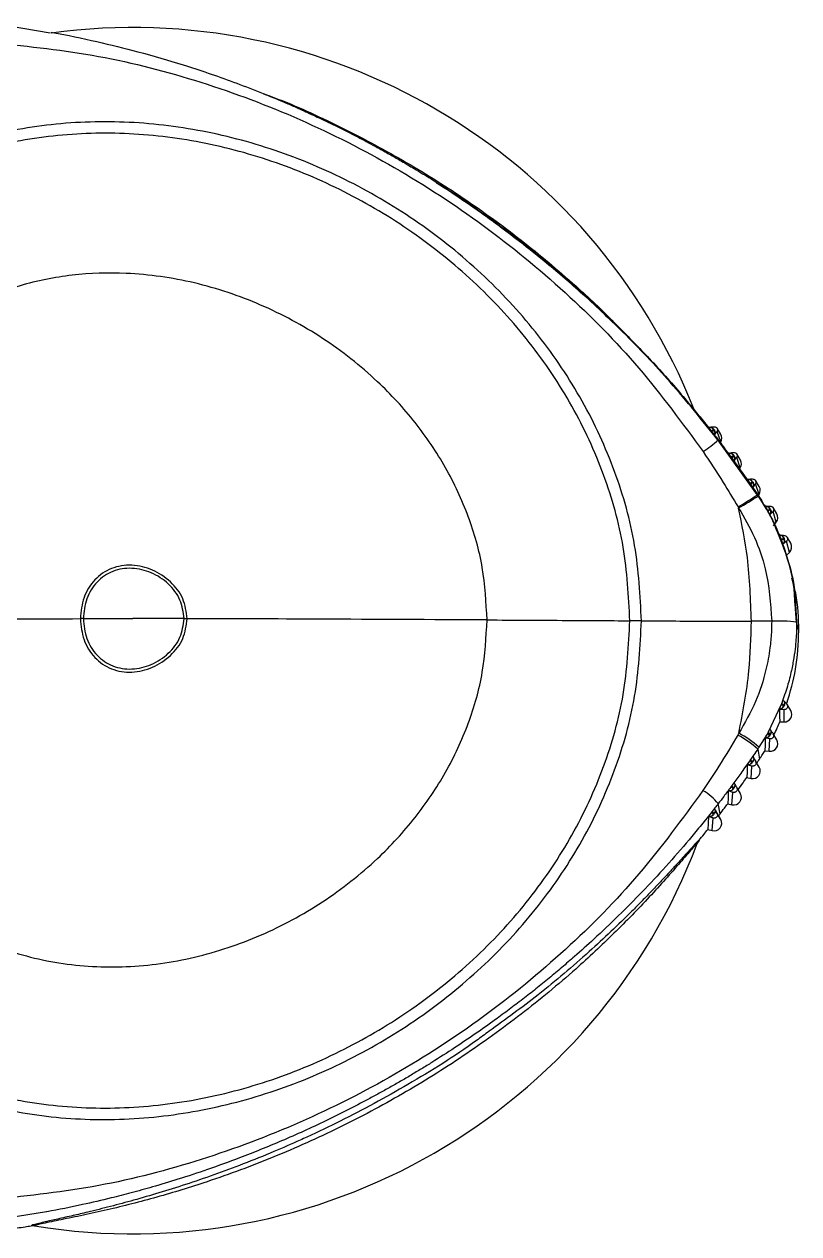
# Model space of a CAD drawing. Extents: x 398 to 508, y 623 to 782.
# Drawn here: x 470.682 to 473.5, y 648.133 to 652.533 of the extents above; entities that cross this region are included whole.
import ezdxf

# ---------------------------------------------------------------- set-up
doc = ezdxf.new("R2010")
doc.units = 0
doc.header["$MEASUREMENT"] = 0
doc.layers.add('GEOMETRY', color=2, linetype='Continuous', lineweight=25)

msp = doc.modelspace()

# ---------------------------------------------------------------- linework, layer by layer
at = {"layer": 'GEOMETRY'}
for p, q in [((470.7773, 652.5004), (470.5841, 652.533)), ((473.1754, 651.0666), (473.1719, 651.0657)), ((473.216, 651.0411), (473.2028, 651.0641)), ((473.1951, 651.0407), (473.1937, 651.0383)), ((473.2161, 651.0138), (473.2028, 651.0519)), ((473.3505, 650.8196), (473.2059, 651.0213)), ((473.2474, 650.973), (473.2439, 650.9722)), ((473.2876, 650.9472), (473.2744, 650.97)), ((473.2524, 650.9607), (473.2617, 650.9629)), ((473.2524, 650.9607), (473.2567, 650.955)), ((473.2617, 650.9629), (473.2565, 650.9549)), ((473.2567, 650.955), (473.3209, 650.8652)), ((473.2665, 650.9466), (473.2647, 650.9438)), ((473.2874, 650.9193), (473.2743, 650.9574)), ((473.2836, 650.9129), (473.2874, 650.9193)), ((473.3167, 650.8775), (473.3126, 650.8767)), ((473.3207, 650.8651), (473.3306, 650.8671)), ((473.3209, 650.8652), (473.3507, 650.8216)), ((473.3306, 650.8671), (473.3251, 650.8591)), ((473.335, 650.8505), (473.3329, 650.8476)), ((473.3556, 650.8226), (473.3429, 650.8609)), ((473.3563, 650.8512), (473.3432, 650.8738)), ((473.3534, 650.8176), (473.3507, 650.8216)), ((473.3529, 650.8183), (473.3556, 650.8226)), ((473.3815, 650.7795), (473.3775, 650.779)), ((473.3845, 650.7667), (473.3944, 650.768)), ((473.4181, 650.7212), (473.4063, 650.7605)), ((473.4203, 650.752), (473.4073, 650.7745)), ((473.408, 650.7083), (473.4181, 650.7212)), ((473.4332, 650.6744), (473.4295, 650.6745)), ((473.4348, 650.6612), (473.4446, 650.6613)), ((473.4349, 650.6612), (473.4373, 650.655)), ((473.4446, 650.6613), (473.4372, 650.6549)), ((473.4708, 650.6453), (473.4578, 650.6677)), ((473.466, 650.6117), (473.4557, 650.6523)), ((473.4542, 650.6002), (473.466, 650.6117)), ((473.4725, 650.5402), (473.4648, 650.57)), ((473.4914, 650.356), (473.4866, 650.4245)), ((473.4884, 650.4243), (473.4923, 650.3585)), ((473.5002, 650.327), (473.4923, 650.3585)), ((473.4348, 650.056), (473.3883, 649.9574)), ((473.4423, 650.0747), (473.4452, 650.0719)), ((473.4708, 650.0362), (473.4578, 650.0586)), ((473.4327, 650.0415), (473.4295, 650.0416)), ((473.4467, 649.9949), (473.4468, 650.0397)), ((473.3883, 649.9574), (473.3847, 649.9511)), ((473.3883, 649.9574), (473.3944, 649.9491)), ((473.4313, 649.995), (473.4467, 649.9949)), ((473.3847, 649.9511), (473.3552, 649.903)), ((473.3929, 649.8884), (473.3948, 649.9333)), ((473.4203, 649.9295), (473.4073, 649.952)), ((473.3328, 649.8693), (473.335, 649.866)), ((473.3507, 649.8963), (473.3573, 649.8599)), ((473.377, 649.8905), (473.3929, 649.8884)), ((473.3208, 649.8528), (473.3005, 649.8241)), ((473.3163, 649.8391), (473.3126, 649.8401)), ((473.3266, 649.7896), (473.3298, 649.8345)), ((473.3563, 649.8303), (473.3432, 649.8529)), ((473.3111, 649.793), (473.3266, 649.7896)), ((473.247, 649.7441), (473.2437, 649.7451)), ((473.257, 649.6938), (473.2607, 649.7389)), ((473.2647, 649.7734), (473.2665, 649.7703)), ((473.2876, 649.7343), (473.2744, 649.7571)), ((473.2135, 649.6605), (473.2071, 649.6979)), ((473.2418, 649.6977), (473.257, 649.6938)), ((473.1812, 649.6647), (473.1408, 649.6152)), ((473.175, 649.651), (473.1719, 649.652)), ((473.1852, 649.6698), (473.19, 649.6616)), ((473.1935, 649.6796), (473.1951, 649.6768)), ((473.2161, 649.6402), (473.2028, 649.6633)), ((473.2161, 649.6402), (473.2084, 649.6539)), ((473.1695, 649.6043), (473.1848, 649.6001)), ((473.1848, 649.6001), (473.1889, 649.6454)), ((473.1337, 649.5594), (473.131, 649.5536)), ((473.1374, 649.5647), (473.1337, 649.5594)), ((470.7634, 648.2134), (470.6275, 648.191)), ((470.7074, 648.1626), (470.7138, 648.1631)), ((470.7138, 648.1631), (470.7202, 648.1626))]:
    msp.add_line(p, q, dxfattribs=at)
at = {"layer": 'GEOMETRY', "flags": 128}
for points in [[(473.181, 651.0545), (473.1861, 651.0558), (473.19, 651.0568)], [(473.4452, 650.644), (473.4436, 650.6426), (473.4423, 650.6415)], [(473.4295, 650.0416), (473.4305, 650.0156), (473.4313, 649.995)], [(473.3774, 649.9374), (473.3772, 649.9112), (473.377, 649.8905)], [(473.381, 649.9368), (473.379, 649.9371), (473.3774, 649.9374)], [(473.3126, 649.8401), (473.3118, 649.8137), (473.3111, 649.793)], [(473.2437, 649.7451), (473.2426, 649.7185), (473.2418, 649.6977)], [(473.1719, 649.652), (473.1705, 649.6253), (473.1695, 649.6043)], [(473.2084, 649.6539), (473.2001, 649.6683), (473.1935, 649.6796)]]:
    msp.add_lwpolyline(points, dxfattribs=at)
at = {"layer": 'GEOMETRY'}
for centre, radius, start, end in [((471.0772, 650.3255), 2.1951, 21.5969, 97.7826), ((473.1817, 651.0453), 0.0142, 341.0167, 54.034), ((472.916, 651.3446), 0.4353, 302.7921, 311.9649), ((473.1922, 651.0273), 0.0275, 330.4195, 30.0068), ((473.2531, 650.9516), 0.0143, 339.7898, 52.882), ((473.2637, 650.9334), 0.0275, 329.1073, 30.0068), ((473.3216, 650.8559), 0.0144, 338.1871, 51.5634), ((473.3325, 650.8374), 0.0275, 327.3999, 30.0067), ((472.1636, 652.6443), 2.1752, 300.847, 303.0735), ((472.3805, 652.318), 1.7881, 300.2426, 302.9609), ((473.3844, 650.7575), 0.0144, 332.9652, 46.345), ((473.3964, 650.7382), 0.0275, 321.9316, 30.0057), ((473.4332, 650.6522), 0.0145, 325.3552, 38.5153), ((473.4469, 650.6315), 0.0275, 313.9864, 30.0049), ((473.4215, 649.68), 0.6822, 84.0404, 91.6782), ((473.4295, 650.0562), 0.0151, 282.5101, 357.155), ((473.4469, 650.0225), 0.0275, 269.6062, 29.9911), ((473.1155, 649.6404), 0.3475, 47.4213, 62.0939), ((473.1242, 649.6472), 0.3447, 47.9168, 62.7914), ((473.3796, 649.9517), 0.015, 275.5757, 349.8643), ((473.3964, 649.9158), 0.0275, 262.5709, 29.9862), ((473.3161, 649.8541), 0.015, 270.7872, 345.0206), ((473.3324, 649.8165), 0.0275, 257.7283, 29.9825), ((473.0488, 649.5697), 0.2037, 38.9953, 59.7897), ((473.2473, 649.7592), 0.0151, 268.9316, 343.5853), ((473.2637, 649.7205), 0.0275, 255.848, 30.8668), ((473.1756, 649.6661), 0.0151, 267.6172, 342.3968), ((473.1922, 649.6266), 0.0275, 254.54, 29.5539), ((471.0772, 650.3284), 2.1951, 260.6408, 339.3292)]:
    msp.add_arc(centre, radius, start, end, dxfattribs=at)
for points, knots in [([(470.5739, 652.4653), (470.7008, 652.452), (470.9553, 652.4251), (471.3274, 652.3279), (471.688, 652.1926), (472.0321, 652.0174), (472.3559, 651.8067), (472.6539, 651.562), (472.925, 651.2882), (473.0763, 651.0817), (473.1518, 650.9787)], [0, 0, 0, 0, 0.124403, 0.249396, 0.374648, 0.499998, 0.625346, 0.750599, 0.875592, 1, 1, 1, 1]), ([(470.7789, 652.5034), (470.781, 652.5031), (470.8374, 652.494), (470.9433, 652.4709), (471.1021, 652.4324), (471.2367, 652.3931), (471.3521, 652.3554), (471.445, 652.3224), (471.5416, 652.2854), (471.6202, 652.2527), (471.685, 652.2243), (471.7351, 652.2016), (471.7918, 652.1748), (471.8506, 652.1459), (471.9118, 652.1144), (471.9671, 652.0846), (472.0151, 652.0578), (472.0572, 652.0336), (472.1063, 652.0047), (472.1706, 651.9655), (472.2447, 651.918), (472.3247, 651.8637), (472.4042, 651.8071), (472.4969, 651.7374), (472.597, 651.657), (472.717, 651.5534), (472.8365, 651.4413), (472.9598, 651.3145), (473.073, 651.1886), (473.1453, 651.0989), (473.181, 651.0545)], [0, 0, 0, 0, 0.002267, 0.059834, 0.113614, 0.173573, 0.206771, 0.240822, 0.276757, 0.315061, 0.32986, 0.35078, 0.372591, 0.395381, 0.419312, 0.444542, 0.460938, 0.476751, 0.495264, 0.520432, 0.555402, 0.587109, 0.621394, 0.657327, 0.708322, 0.755508, 0.823005, 0.879551, 0.940441, 1, 1, 1, 1]), ([(471.5534, 652.2799), (471.5657, 652.2755), (471.6591, 652.2421), (471.8289, 652.1627), (472.0596, 652.0414), (472.281, 651.9029), (472.4923, 651.7499), (472.6731, 651.5965), (472.7876, 651.4909), (472.8336, 651.4422), (472.8366, 651.439)], [0, 0, 0, 0, 0.025504, 0.193573, 0.36177, 0.529967, 0.698027, 0.865797, 0.991293, 1, 1, 1, 1]), ([(472.9277, 650.3628), (472.9228, 650.4548), (472.913, 650.6396), (472.8363, 650.9095), (472.7182, 651.1666), (472.5581, 651.4049), (472.3622, 651.6194), (472.1355, 651.805), (471.8844, 651.9577), (471.615, 652.074), (471.3339, 652.1502), (471.0478, 652.1839), (470.7636, 652.1731), (470.4884, 652.1171), (470.2291, 652.0157), (469.9929, 651.8696), (469.7856, 651.6832), (469.611, 651.4623), (469.4719, 651.2132), (469.3719, 650.9424), (469.3087, 650.6571), (469.3009, 650.462), (469.297, 650.3642)], [0, 0, 0, 0, 0.048377, 0.09717, 0.146628, 0.196818, 0.247667, 0.298988, 0.350512, 0.401933, 0.452965, 0.50339, 0.553091, 0.602088, 0.650565, 0.698888, 0.747507, 0.796727, 0.846674, 0.897321, 0.94851, 1, 1, 1, 1]), ([(472.8855, 650.3631), (472.8807, 650.4529), (472.8711, 650.6334), (472.7961, 650.8971), (472.6806, 651.1481), (472.5241, 651.3809), (472.3326, 651.5903), (472.1111, 651.7716), (471.8657, 651.9209), (471.6024, 652.0345), (471.3278, 652.1091), (471.0482, 652.1422), (470.7706, 652.1318), (470.5017, 652.0772), (470.2484, 651.9783), (470.0177, 651.8356), (469.8152, 651.6534), (469.6447, 651.4375), (469.5089, 651.194), (469.4112, 650.9293), (469.3496, 650.6504), (469.342, 650.4598), (469.3382, 650.3642)], [0, 0, 0, 0, 0.048366, 0.097149, 0.146599, 0.196786, 0.247642, 0.298976, 0.350518, 0.401955, 0.452995, 0.503421, 0.553115, 0.602102, 0.650569, 0.698881, 0.747489, 0.7967, 0.846643, 0.897293, 0.948493, 1, 1, 1, 1]), ([(473.206, 651.0196), (473.1491, 651.0909), (473.0399, 651.2279), (472.8702, 651.4058), (472.7161, 651.5511), (472.5852, 651.6628), (472.4815, 651.745), (472.4024, 651.8044), (472.3367, 651.852), (472.2718, 651.8969), (472.2196, 651.9319), (472.1886, 651.9512), (472.1819, 651.9553)], [0, 0, 0, 0, 0.1962351, 0.3769526, 0.5289157, 0.6522678, 0.7470918, 0.8134187, 0.8649582, 0.9214685, 0.9831241, 1, 1, 1, 1]), ([(472.366, 650.3661), (472.3626, 650.4298), (472.3557, 650.5579), (472.302, 650.7449), (472.2193, 650.9229), (472.1073, 651.088), (471.9589, 651.2491), (471.7712, 651.3964), (471.5459, 651.5181), (471.3044, 651.5989), (471.0717, 651.6321), (470.8574, 651.6252), (470.6662, 651.5871), (470.4862, 651.5172), (470.3224, 651.4158), (470.1667, 651.275), (470.0287, 651.091), (469.9217, 650.8655), (469.854, 650.6204), (469.8456, 650.4508), (469.8414, 650.3656)], [0, 0, 0, 0, 0.0482553, 0.0969557, 0.1463702, 0.1965802, 0.2475132, 0.311851, 0.3764115, 0.4405345, 0.5036966, 0.5533751, 0.6022932, 0.6506561, 0.6988539, 0.7473675, 0.8088983, 0.8716648, 0.9355143, 1, 1, 1, 1]), ([(473.1719, 651.0657), (473.1721, 651.0655), (473.1723, 651.0653), (473.1742, 651.0631), (473.1763, 651.0604), (473.1787, 651.0574), (473.1803, 651.0554), (473.181, 651.0545)], [0, 0, 0, 0, 0.340912, 0.538211, 0.704591, 0.871652, 1, 1, 1, 1]), ([(473.175, 651.0665), (473.1759, 651.0667), (473.1775, 651.067), (473.1803, 651.0668), (473.1834, 651.0657), (473.1876, 651.0632), (473.1913, 651.0594), (473.1945, 651.0546), (473.1963, 651.0493), (473.1965, 651.0442), (473.1955, 651.0417), (473.1951, 651.0407)], [0, 0, 0, 0, 0.073033, 0.139325, 0.247914, 0.357888, 0.500372, 0.60946, 0.750013, 0.895402, 1, 1, 1, 1]), ([(473.175, 651.0665), (473.1766, 651.0667), (473.1796, 651.067), (473.1844, 651.0647), (473.1872, 651.0614), (473.1888, 651.0586), (473.1896, 651.0574), (473.19, 651.0568)], [0, 0, 0, 0, 0.292926, 0.559773, 0.811866, 0.915765, 1, 1, 1, 1]), ([(473.2027, 651.0641), (473.202, 651.0649), (473.2005, 651.0666), (473.1937, 651.0682), (473.1851, 651.0674), (473.1796, 651.0669)], [0, 0, 0, 0, 0.264515, 0.52258, 1, 1, 1, 1]), ([(473.19, 651.0568), (473.1891, 651.0554), (473.1876, 651.0528), (473.186, 651.0502), (473.1853, 651.049)], [0, 0, 0, 0, 0.55949, 1, 1, 1, 1]), ([(473.2026, 651.064), (473.203, 651.0635), (473.204, 651.0619), (473.2045, 651.0589), (473.2043, 651.0552), (473.2033, 651.053), (473.2028, 651.0519)], [0, 0, 0, 0, 0.152972, 0.435315, 0.717657, 1, 1, 1, 1]), ([(473.181, 651.0545), (473.1814, 651.054), (473.1821, 651.0531), (473.1835, 651.0513), (473.1846, 651.0499), (473.1853, 651.049)], [0, 0, 0, 0, 0.2535594, 0.5071189, 1, 1, 1, 1]), ([(473.1853, 651.049), (473.1871, 651.0467), (473.1901, 651.0429), (473.1938, 651.0382), (473.1992, 651.0312), (473.2035, 651.0256), (473.2071, 651.0209)], [0, 0, 0, 0, 0.2500031, 0.4089924, 0.5002589, 1, 1, 1, 1]), ([(473.1951, 651.0407), (473.1974, 651.0444), (473.2016, 651.0511), (473.2024, 651.0517), (473.2028, 651.0519)], [0, 0, 0, 0, 0.5596991, 1, 1, 1, 1]), ([(473.2071, 651.0209), (473.2085, 651.0191), (473.2161, 651.0092), (473.2239, 650.999), (473.2312, 650.9893), (473.235, 650.9842), (473.2423, 650.9744), (473.2487, 650.9658), (473.2524, 650.9607)], [0, 0, 0, 0, 0.090773, 0.500244, 0.509107, 0.574151, 0.750187, 1, 1, 1, 1]), ([(473.1518, 650.9787), (473.1765, 650.9415), (473.2206, 650.8753), (473.2612, 650.8069), (473.279, 650.7769)], [0, 0, 0, 0, 0.560914, 1, 1, 1, 1]), ([(473.247, 650.9729), (473.2479, 650.9731), (473.2496, 650.9734), (473.2522, 650.9731), (473.2553, 650.9719), (473.2595, 650.9693), (473.2632, 650.9654), (473.2662, 650.9605), (473.2679, 650.9552), (473.268, 650.9501), (473.2669, 650.9476), (473.2665, 650.9466)], [0, 0, 0, 0, 0.078048, 0.140383, 0.247774, 0.357517, 0.500368, 0.609586, 0.749998, 0.895509, 1, 1, 1, 1]), ([(473.247, 650.9729), (473.2486, 650.973), (473.2516, 650.9733), (473.2564, 650.9709), (473.2591, 650.9676), (473.2606, 650.9647), (473.2614, 650.9635), (473.2617, 650.9629)], [0, 0, 0, 0, 0.292879, 0.559705, 0.811787, 0.915715, 1, 1, 1, 1]), ([(473.2744, 650.97), (473.2737, 650.9708), (473.2722, 650.9725), (473.2654, 650.9742), (473.257, 650.9736), (473.2516, 650.9732)], [0, 0, 0, 0, 0.264945, 0.523242, 1, 1, 1, 1]), ([(473.2743, 650.9699), (473.2747, 650.9693), (473.2757, 650.9676), (473.2762, 650.9644), (473.2759, 650.9607), (473.2749, 650.9585), (473.2743, 650.9574)], [0, 0, 0, 0, 0.170115, 0.446743, 0.723372, 1, 1, 1, 1]), ([(473.2665, 650.9466), (473.2689, 650.9502), (473.2731, 650.9566), (473.274, 650.9572), (473.2743, 650.9574)], [0, 0, 0, 0, 0.559688, 1, 1, 1, 1]), ([(473.3131, 650.8761), (473.3131, 650.876), (473.3133, 650.8758), (473.3147, 650.8738), (473.3167, 650.8711), (473.3189, 650.868), (473.3203, 650.866), (473.3208, 650.8652)], [0, 0, 0, 0, 0.203448, 0.447041, 0.65268, 0.859135, 1, 1, 1, 1]), ([(473.3163, 650.8774), (473.3172, 650.8775), (473.3188, 650.8778), (473.3215, 650.8774), (473.3245, 650.8762), (473.3286, 650.8734), (473.3322, 650.8694), (473.335, 650.8644), (473.3366, 650.8591), (473.3365, 650.8539), (473.3354, 650.8515), (473.335, 650.8505)], [0, 0, 0, 0, 0.073195, 0.139519, 0.247836, 0.35736, 0.500463, 0.609802, 0.750036, 0.895817, 1, 1, 1, 1]), ([(473.3163, 650.8774), (473.3178, 650.8775), (473.3208, 650.8777), (473.3254, 650.8751), (473.328, 650.8718), (473.3295, 650.8689), (473.3302, 650.8677), (473.3306, 650.8671)], [0, 0, 0, 0, 0.2923782, 0.5590673, 0.8111845, 0.9153534, 1, 1, 1, 1]), ([(473.3432, 650.8738), (473.3425, 650.8746), (473.341, 650.8763), (473.3344, 650.8781), (473.3262, 650.8777), (473.3209, 650.8775)], [0, 0, 0, 0, 0.265584, 0.524151, 1, 1, 1, 1]), ([(473.335, 650.8505), (473.3374, 650.854), (473.3417, 650.8601), (473.3426, 650.8606), (473.3429, 650.8609)], [0, 0, 0, 0, 0.559669, 1, 1, 1, 1]), ([(473.3431, 650.8738), (473.3436, 650.873), (473.3446, 650.8712), (473.345, 650.8678), (473.3446, 650.8641), (473.3435, 650.862), (473.3429, 650.8609)], [0, 0, 0, 0, 0.1927475, 0.4618316, 0.7309158, 1, 1, 1, 1]), ([(473.4187, 650.6944), (473.4163, 650.7007), (473.3996, 650.7451), (473.3733, 650.785), (473.3507, 650.8192)], [0, 0, 0, 0, 0.140994, 1, 1, 1, 1]), ([(473.3533, 650.8177), (473.3588, 650.8093), (473.3652, 650.7994), (473.373, 650.7866), (473.3782, 650.7781), (473.3822, 650.771), (473.3846, 650.7668)], [0, 0, 0, 0, 0.501221, 0.593261, 0.751547, 1, 1, 1, 1]), ([(473.279, 650.7769), (473.2794, 650.7762), (473.2801, 650.775), (473.2808, 650.7737), (473.2811, 650.7732)], [0, 0, 0, 0, 0.560068, 1, 1, 1, 1]), ([(473.3276, 650.3619), (473.3251, 650.4393), (473.3206, 650.5777), (473.2932, 650.7134), (473.2811, 650.7732)], [0, 0, 0, 0, 0.5589614, 1, 1, 1, 1]), ([(473.2811, 650.7732), (473.3014, 650.7382), (473.342, 650.6684), (473.3897, 650.5304), (473.397, 650.426), (473.4015, 650.3619)], [0, 0, 0, 0, 0.279815, 0.557768, 1, 1, 1, 1]), ([(473.3805, 650.7739), (473.3807, 650.7736), (473.3814, 650.7724), (473.3829, 650.7698), (473.3841, 650.7676), (473.3846, 650.7668)], [0, 0, 0, 0, 0.171727, 0.660254, 1, 1, 1, 1]), ([(473.381, 650.7794), (473.3819, 650.7795), (473.3836, 650.7796), (473.3863, 650.779), (473.3892, 650.7775), (473.393, 650.7744), (473.3962, 650.7701), (473.3986, 650.7648), (473.3997, 650.7593), (473.3991, 650.7541), (473.3978, 650.7519), (473.3973, 650.7509)], [0, 0, 0, 0, 0.072662, 0.139011, 0.247668, 0.357937, 0.500334, 0.608157, 0.749945, 0.899555, 1, 1, 1, 1]), ([(473.381, 650.7794), (473.3826, 650.7794), (473.3856, 650.7793), (473.39, 650.7764), (473.3922, 650.7728), (473.3934, 650.7698), (473.3941, 650.7685), (473.3944, 650.768)], [0, 0, 0, 0, 0.293967, 0.560693, 0.812387, 0.915994, 1, 1, 1, 1]), ([(473.3846, 650.7668), (473.3852, 650.7658), (473.3863, 650.7638), (473.3874, 650.7618), (473.388, 650.7608)], [0, 0, 0, 0, 0.467905, 1, 1, 1, 1]), ([(473.4073, 650.7745), (473.4066, 650.7753), (473.4052, 650.7769), (473.3986, 650.7789), (473.3906, 650.7791), (473.3855, 650.7792)], [0, 0, 0, 0, 0.266925, 0.525657, 1, 1, 1, 1]), ([(473.3944, 650.768), (473.3933, 650.7667), (473.3923, 650.7654), (473.3911, 650.764), (473.3905, 650.7635), (473.3894, 650.7624), (473.3885, 650.7614), (473.388, 650.7608)], [0, 0, 0, 0, 0.5013508, 0.510469, 0.5756436, 0.7508245, 1, 1, 1, 1]), ([(473.388, 650.7608), (473.3966, 650.7446), (473.4053, 650.7283), (473.4137, 650.7105), (473.4176, 650.7022), (473.422, 650.6925), (473.4268, 650.681), (473.4304, 650.6725), (473.4332, 650.6655), (473.4349, 650.6612)], [0, 0, 0, 0, 0.499378, 0.503527, 0.535465, 0.748585, 0.794715, 0.874397, 1, 1, 1, 1]), ([(473.3973, 650.7509), (473.3968, 650.7504), (473.396, 650.7494), (473.3952, 650.7484), (473.3948, 650.748)], [0, 0, 0, 0, 0.560301, 1, 1, 1, 1]), ([(473.3973, 650.7509), (473.4, 650.7541), (473.405, 650.7599), (473.4059, 650.7603), (473.4063, 650.7605)], [0, 0, 0, 0, 0.559659, 1, 1, 1, 1]), ([(473.4073, 650.7745), (473.4073, 650.7745), (473.4081, 650.7735), (473.4088, 650.771), (473.4091, 650.7673), (473.4083, 650.7636), (473.407, 650.7615), (473.4063, 650.7605)], [0, 0, 0, 0, 0.0062146, 0.2546609, 0.5031073, 0.7515536, 1, 1, 1, 1]), ([(473.4866, 650.4245), (473.4856, 650.4426), (473.4825, 650.5017), (473.4608, 650.5934), (473.4319, 650.6628), (473.4187, 650.6944)], [0, 0, 0, 0, 0.194658, 0.6337121, 1, 1, 1, 1]), ([(473.4312, 650.6704), (473.4315, 650.6696), (473.4322, 650.6679), (473.4336, 650.6646), (473.4345, 650.6622), (473.4349, 650.6612)], [0, 0, 0, 0, 0.321252, 0.722414, 1, 1, 1, 1]), ([(473.4327, 650.6744), (473.4343, 650.6742), (473.4373, 650.6738), (473.4413, 650.6702), (473.443, 650.6664), (473.4439, 650.6633), (473.4444, 650.6619), (473.4446, 650.6613)], [0, 0, 0, 0, 0.296336, 0.563095, 0.814411, 0.917289, 1, 1, 1, 1]), ([(473.4327, 650.6744), (473.4336, 650.6744), (473.4354, 650.6743), (473.438, 650.6734), (473.4406, 650.6715), (473.444, 650.6679), (473.4466, 650.6632), (473.4483, 650.6576), (473.4487, 650.652), (473.4474, 650.647), (473.4458, 650.6449), (473.4452, 650.644)], [0, 0, 0, 0, 0.072811, 0.139295, 0.247501, 0.357518, 0.500346, 0.609002, 0.750043, 0.89454, 1, 1, 1, 1]), ([(473.4578, 650.6677), (473.4571, 650.6685), (473.4558, 650.6699), (473.4494, 650.6723), (473.442, 650.6731), (473.4371, 650.6736)], [0, 0, 0, 0, 0.267487, 0.5255294, 1, 1, 1, 1]), ([(473.4577, 650.6677), (473.458, 650.6672), (473.459, 650.6656), (473.4596, 650.6625), (473.4594, 650.6587), (473.4582, 650.6551), (473.4565, 650.6532), (473.4557, 650.6523)], [0, 0, 0, 0, 0.108277, 0.331208, 0.554139, 0.777069, 1, 1, 1, 1]), ([(473.4373, 650.655), (473.448, 650.6235), (473.47, 650.5585), (473.4858, 650.4805), (473.488, 650.4347), (473.4884, 650.4243)], [0, 0, 0, 0, 0.420061, 0.868447, 1, 1, 1, 1]), ([(473.4373, 650.655), (473.4378, 650.6537), (473.4389, 650.651), (473.4402, 650.6474), (473.4413, 650.6443), (473.4421, 650.6421), (473.4423, 650.6417), (473.4423, 650.6415)], [0, 0, 0, 0, 0.170102, 0.340493, 0.508034, 0.751051, 1, 1, 1, 1]), ([(473.4452, 650.644), (473.4484, 650.6468), (473.4542, 650.6518), (473.4552, 650.6521), (473.4557, 650.6523)], [0, 0, 0, 0, 0.559655, 1, 1, 1, 1]), ([(471.2753, 650.3707), (471.2719, 650.3955), (471.265, 650.4458), (471.2164, 650.5083), (471.1511, 650.5515), (471.0749, 650.5698), (470.9983, 650.5585), (470.9351, 650.5149), (470.8941, 650.4482), (470.889, 650.3968), (470.8865, 650.3708)], [0, 0, 0, 0, 0.121593, 0.247502, 0.376352, 0.503628, 0.626476, 0.747336, 0.871701, 1, 1, 1, 1]), ([(471.2639, 650.3708), (471.2607, 650.3941), (471.2542, 650.4415), (471.2084, 650.5005), (471.1468, 650.5411), (471.075, 650.5584), (471.0028, 650.5478), (470.9433, 650.5067), (470.9046, 650.4438), (470.8998, 650.3954), (470.8974, 650.3708)], [0, 0, 0, 0, 0.121593, 0.247502, 0.376351, 0.503627, 0.626475, 0.747336, 0.871702, 1, 1, 1, 1]), ([(473.5002, 650.327), (473.4991, 650.373), (473.4975, 650.4378), (473.4801, 650.4999), (473.4751, 650.518)], [0, 0, 0, 0, 0.709623, 1, 1, 1, 1]), ([(469.297, 650.3642), (469.3009, 650.2663), (469.3087, 650.0712), (469.3719, 649.7854), (469.4719, 649.514), (469.611, 649.2643), (469.7856, 649.0429), (469.9929, 648.8561), (470.2291, 648.7099), (470.4884, 648.6088), (470.7636, 648.5533), (471.0478, 648.5432), (471.3339, 648.5775), (471.615, 648.6542), (471.8844, 648.7707), (472.1355, 648.9234), (472.3622, 649.1086), (472.5581, 649.3225), (472.7182, 649.5602), (472.8363, 649.8167), (472.913, 650.0862), (472.9228, 650.2709), (472.9277, 650.3628)], [0, 0, 0, 0, 0.05149, 0.102679, 0.153326, 0.203273, 0.252493, 0.301112, 0.349435, 0.397912, 0.446909, 0.49661, 0.547035, 0.598067, 0.649488, 0.701012, 0.752333, 0.803182, 0.853372, 0.90283, 0.951623, 1, 1, 1, 1]), ([(469.3382, 650.3642), (469.342, 650.2685), (469.3496, 650.0779), (469.4112, 649.7986), (469.5089, 649.5335), (469.6447, 649.2895), (469.8152, 649.0731), (470.0177, 648.8907), (470.2484, 648.7479), (470.5017, 648.6492), (470.7706, 648.595), (471.0482, 648.5851), (471.3278, 648.6186), (471.6024, 648.6936), (471.8657, 648.8075), (472.1111, 648.9567), (472.3326, 649.1377), (472.5241, 649.3467), (472.6806, 649.579), (472.7961, 649.8296), (472.8711, 650.0929), (472.8807, 650.2733), (472.8855, 650.3631)], [0, 0, 0, 0, 0.051507, 0.102707, 0.153357, 0.2033, 0.252511, 0.301119, 0.349431, 0.397898, 0.446885, 0.496579, 0.547005, 0.598045, 0.649482, 0.701024, 0.752358, 0.803214, 0.853401, 0.902851, 0.951634, 1, 1, 1, 1]), ([(469.8414, 650.3656), (470.0356, 650.3668), (470.3824, 650.3689), (470.7324, 650.3702), (470.8865, 650.3708)], [0, 0, 0, 0, 0.5599902, 1, 1, 1, 1]), ([(469.8414, 650.3656), (469.8456, 650.2804), (469.854, 650.1108), (469.9217, 649.866), (470.0287, 649.6407), (470.1763, 649.4443), (470.3595, 649.2855), (470.5736, 649.1728), (470.8089, 649.1102), (471.0556, 649.0972), (471.3044, 649.1325), (471.5459, 649.213), (471.7712, 649.3347), (471.9589, 649.4822), (472.1073, 649.6435), (472.2193, 649.8088), (472.302, 649.987), (472.3557, 650.1742), (472.3626, 650.3023), (472.366, 650.3661)], [0, 0, 0, 0, 0.064497, 0.128357, 0.191134, 0.252676, 0.313218, 0.373448, 0.434269, 0.496217, 0.55939, 0.623524, 0.688096, 0.752444, 0.803386, 0.853605, 0.903028, 0.951736, 1, 1, 1, 1]), ([(470.8865, 650.3708), (470.889, 650.3447), (470.8941, 650.2933), (470.9351, 650.2266), (470.9983, 650.1829), (471.0749, 650.1717), (471.1511, 650.1901), (471.2164, 650.2332), (471.265, 650.2957), (471.2719, 650.346), (471.2753, 650.3707)], [0, 0, 0, 0, 0.1282988, 0.2526644, 0.3735243, 0.4963724, 0.6236484, 0.7524981, 0.8784072, 1, 1, 1, 1]), ([(470.8974, 650.3708), (470.8954, 650.3708), (470.8917, 650.3708), (470.8881, 650.3708), (470.8865, 650.3708)], [0, 0, 0, 0, 0.56, 1, 1, 1, 1]), ([(470.8974, 650.3708), (470.9309, 650.3709), (470.9907, 650.3711), (471.0506, 650.3711), (471.077, 650.3711)], [0, 0, 0, 0, 0.55999, 1, 1, 1, 1]), ([(470.8974, 650.3708), (470.8998, 650.3462), (470.9046, 650.2978), (470.9433, 650.2349), (471.0028, 650.1938), (471.075, 650.1832), (471.1468, 650.2005), (471.2084, 650.2411), (471.2542, 650.3), (471.2607, 650.3475), (471.2639, 650.3708)], [0, 0, 0, 0, 0.128298, 0.252664, 0.373525, 0.496373, 0.623649, 0.752498, 0.878407, 1, 1, 1, 1]), ([(471.2639, 650.3708), (471.2291, 650.3709), (471.1669, 650.3711), (471.1045, 650.3711), (471.077, 650.3711)], [0, 0, 0, 0, 0.559989, 1, 1, 1, 1]), ([(471.2639, 650.3708), (471.2661, 650.3708), (471.2699, 650.3708), (471.2737, 650.3708), (471.2753, 650.3707)], [0, 0, 0, 0, 0.56, 1, 1, 1, 1]), ([(472.366, 650.3661), (472.1629, 650.3671), (471.8002, 650.3689), (471.4357, 650.3702), (471.2753, 650.3707)], [0, 0, 0, 0, 0.559996, 1, 1, 1, 1]), ([(472.366, 650.3661), (472.4632, 650.3656), (472.6366, 650.3646), (472.8095, 650.3636), (472.8855, 650.3631)], [0, 0, 0, 0, 0.559999, 1, 1, 1, 1]), ([(472.9277, 650.3628), (472.9198, 650.3629), (472.9058, 650.363), (472.8917, 650.3631), (472.8855, 650.3631)], [0, 0, 0, 0, 0.56, 1, 1, 1, 1]), ([(472.9277, 650.3628), (473.002, 650.3625), (473.1347, 650.3618), (473.2687, 650.3619), (473.3276, 650.3619)], [0, 0, 0, 0, 0.559937, 1, 1, 1, 1]), ([(473.2818, 649.9538), (473.2964, 650.0294), (473.3226, 650.1643), (473.3261, 650.3016), (473.3276, 650.3619)], [0, 0, 0, 0, 0.560837, 1, 1, 1, 1]), ([(473.4015, 650.3619), (473.4012, 650.3479), (473.4007, 650.3153), (473.395, 650.2563), (473.3795, 650.1718), (473.3458, 650.0651), (473.3036, 649.9918), (473.2818, 649.9538)], [0, 0, 0, 0, 0.097444, 0.227015, 0.412229, 0.695455, 1, 1, 1, 1]), ([(473.4015, 650.3619), (473.3877, 650.3619), (473.3631, 650.362), (473.3385, 650.3619), (473.3276, 650.3619)], [0, 0, 0, 0, 0.559985, 1, 1, 1, 1]), ([(473.4923, 650.3585), (473.4922, 650.3494), (473.492, 650.3308), (473.4905, 650.3015), (473.4876, 650.2673), (473.4822, 650.2268), (473.4728, 650.178), (473.459, 650.1228), (473.4452, 650.0841), (473.4379, 650.0639)], [0, 0, 0, 0, 0.090705, 0.185327, 0.291127, 0.433208, 0.591346, 0.785784, 1, 1, 1, 1]), ([(473.4567, 650.0635), (473.4689, 650.1042), (473.4945, 650.1902), (473.4982, 650.2798), (473.5002, 650.327)], [0, 0, 0, 0, 0.473924, 1, 1, 1, 1]), ([(473.4348, 650.056), (473.4343, 650.0546), (473.4333, 650.052), (473.4318, 650.0484), (473.4306, 650.0451), (473.4296, 650.0425), (473.4295, 650.0419), (473.4295, 650.0416)], [0, 0, 0, 0, 0.1618238, 0.3239487, 0.4818909, 0.7108711, 1, 1, 1, 1]), ([(473.4452, 650.0719), (473.4458, 650.0712), (473.4469, 650.07), (473.448, 650.0677), (473.4485, 650.0645), (473.4484, 650.0594), (473.4469, 650.0542), (473.4443, 650.0491), (473.4407, 650.0448), (473.4364, 650.042), (473.4338, 650.0416), (473.4327, 650.0415)], [0, 0, 0, 0, 0.074099, 0.135075, 0.247175, 0.362432, 0.50067, 0.610641, 0.750165, 0.895094, 1, 1, 1, 1]), ([(473.4374, 650.0626), (473.4369, 650.0613), (473.4361, 650.0591), (473.4352, 650.0569), (473.4348, 650.056)], [0, 0, 0, 0, 0.559056, 1, 1, 1, 1]), ([(473.4446, 650.0555), (473.4427, 650.0556), (473.4395, 650.0557), (473.4363, 650.0559), (473.4348, 650.056)], [0, 0, 0, 0, 0.56067, 1, 1, 1, 1]), ([(473.4379, 650.0639), (473.4378, 650.0636), (473.4376, 650.0632), (473.4375, 650.0628), (473.4374, 650.0626)], [0, 0, 0, 0, 0.56299, 1, 1, 1, 1]), ([(473.4374, 650.0626), (473.4387, 650.0613), (473.4411, 650.0589), (473.4435, 650.0565), (473.4446, 650.0555)], [0, 0, 0, 0, 0.559138, 1, 1, 1, 1]), ([(473.4423, 650.0747), (473.4422, 650.0746), (473.4421, 650.0744), (473.4411, 650.0722), (473.4399, 650.0691), (473.4388, 650.0661), (473.4381, 650.0643), (473.4379, 650.0639)], [0, 0, 0, 0, 0.315889, 0.551265, 0.746244, 0.942067, 1, 1, 1, 1]), ([(473.4452, 650.0719), (473.446, 650.0708), (473.4476, 650.0686), (473.448, 650.0637), (473.4468, 650.06), (473.4454, 650.0573), (473.4448, 650.0561), (473.4446, 650.0555)], [0, 0, 0, 0, 0.295906, 0.561926, 0.812537, 0.915843, 1, 1, 1, 1]), ([(473.4452, 650.0719), (473.4481, 650.069), (473.4533, 650.0639), (473.4549, 650.0622), (473.4557, 650.0614)], [0, 0, 0, 0, 0.567985, 1, 1, 1, 1]), ([(473.4579, 650.0586), (473.4575, 650.059), (473.4569, 650.0599), (473.4529, 650.0643), (473.4484, 650.0687), (473.4454, 650.0717)], [0, 0, 0, 0, 0.257581, 0.505663, 1, 1, 1, 1]), ([(473.4327, 650.0415), (473.4371, 650.0412), (473.445, 650.0406), (473.4463, 650.04), (473.4468, 650.0397)], [0, 0, 0, 0, 0.560278, 1, 1, 1, 1]), ([(473.3973, 649.9652), (473.3978, 649.9645), (473.3987, 649.9632), (473.3994, 649.9607), (473.3995, 649.9574), (473.3987, 649.9525), (473.3966, 649.9475), (473.3934, 649.9428), (473.3893, 649.9391), (473.3847, 649.9369), (473.3821, 649.9368), (473.381, 649.9368)], [0, 0, 0, 0, 0.073698, 0.134691, 0.247268, 0.362818, 0.500595, 0.610503, 0.750117, 0.895682, 1, 1, 1, 1]), ([(473.3948, 649.9684), (473.3946, 649.9683), (473.3944, 649.968), (473.3927, 649.9653), (473.3909, 649.962), (473.3892, 649.9591), (473.3884, 649.9576), (473.3883, 649.9574)], [0, 0, 0, 0, 0.3686426, 0.5773308, 0.7876189, 0.9675772, 1, 1, 1, 1]), ([(473.3973, 649.9652), (473.3979, 649.964), (473.3992, 649.9617), (473.3989, 649.9568), (473.3972, 649.9532), (473.3954, 649.9508), (473.3947, 649.9496), (473.3944, 649.9491)], [0, 0, 0, 0, 0.293619, 0.55961, 0.810838, 0.914944, 1, 1, 1, 1]), ([(473.3948, 649.9684), (473.3953, 649.9678), (473.3961, 649.9668), (473.3969, 649.9657), (473.3973, 649.9652)], [0, 0, 0, 0, 0.559698, 1, 1, 1, 1]), ([(473.3973, 649.9652), (473.3998, 649.962), (473.4042, 649.9563), (473.4057, 649.9543), (473.4063, 649.9535)], [0, 0, 0, 0, 0.5678222, 1, 1, 1, 1]), ([(473.4094, 649.9484), (473.4135, 649.9566), (473.4212, 649.972), (473.4281, 649.9877), (473.4313, 649.995)], [0, 0, 0, 0, 0.532922, 1, 1, 1, 1]), ([(473.2782, 649.9475), (473.2555, 649.9093), (473.2149, 649.841), (473.1708, 649.7749), (473.1513, 649.7457)], [0, 0, 0, 0, 0.558376, 1, 1, 1, 1]), ([(473.2818, 649.9538), (473.2811, 649.9526), (473.2799, 649.9505), (473.2787, 649.9484), (473.2782, 649.9475)], [0, 0, 0, 0, 0.559898, 1, 1, 1, 1]), ([(473.3847, 649.9511), (473.384, 649.9498), (473.3826, 649.9473), (473.3807, 649.9439), (473.379, 649.9409), (473.3776, 649.9383), (473.3775, 649.9377), (473.3774, 649.9374)], [0, 0, 0, 0, 0.161175, 0.322762, 0.47896, 0.698808, 1, 1, 1, 1]), ([(473.381, 649.9368), (473.3853, 649.9359), (473.393, 649.9345), (473.3943, 649.9337), (473.3948, 649.9333)], [0, 0, 0, 0, 0.560219, 1, 1, 1, 1]), ([(473.3944, 649.9491), (473.3944, 649.9491), (473.3944, 649.9491), (473.3944, 649.9491), (473.3944, 649.9491), (473.3943, 649.9491), (473.3941, 649.9491), (473.3925, 649.9494), (473.3906, 649.9497), (473.3884, 649.9502), (473.3868, 649.9506), (473.3855, 649.9509), (473.3847, 649.9511)], [0, 0, 0, 0, 0.000078, 0.000279, 0.001049, 0.004066, 0.015998, 0.063464, 0.503925, 0.593901, 0.751635, 1, 1, 1, 1]), ([(473.3507, 649.8963), (473.3459, 649.8893), (473.3374, 649.8767), (473.3288, 649.8643), (473.325, 649.8588)], [0, 0, 0, 0, 0.560355, 1, 1, 1, 1]), ([(473.3328, 649.8693), (473.3327, 649.8692), (473.3324, 649.869), (473.3304, 649.8664), (473.3282, 649.8634), (473.3262, 649.8606), (473.3252, 649.8591), (473.325, 649.8588)], [0, 0, 0, 0, 0.364051, 0.572216, 0.782046, 0.96026, 1, 1, 1, 1]), ([(473.3552, 649.903), (473.3544, 649.9018), (473.3529, 649.8995), (473.3513, 649.8973), (473.3507, 649.8963)], [0, 0, 0, 0, 0.559999, 1, 1, 1, 1]), ([(473.3573, 649.8599), (473.3611, 649.8655), (473.3678, 649.8756), (473.3742, 649.886), (473.377, 649.8905)], [0, 0, 0, 0, 0.560628, 1, 1, 1, 1]), ([(473.3005, 649.8241), (473.2954, 649.8168), (473.281, 649.7964), (473.2662, 649.7763), (473.2566, 649.7634)], [0, 0, 0, 0, 0.3537512, 1, 1, 1, 1]), ([(473.3208, 649.8528), (473.32, 649.8516), (473.3184, 649.8493), (473.3163, 649.8461), (473.3144, 649.8433), (473.3129, 649.8409), (473.3127, 649.8404), (473.3126, 649.8401)], [0, 0, 0, 0, 0.160686, 0.321724, 0.47859, 0.704858, 1, 1, 1, 1]), ([(473.335, 649.866), (473.3356, 649.8646), (473.3368, 649.8621), (473.3364, 649.858), (473.3352, 649.8531), (473.3327, 649.8485), (473.329, 649.8441), (473.3246, 649.8407), (473.3199, 649.8389), (473.3173, 649.8391), (473.3163, 649.8391)], [0, 0, 0, 0, 0.133916, 0.246763, 0.362579, 0.50025, 0.61032, 0.74993, 0.89585, 1, 1, 1, 1]), ([(473.3163, 649.8391), (473.3205, 649.8379), (473.3281, 649.8358), (473.3293, 649.8349), (473.3298, 649.8345)], [0, 0, 0, 0, 0.560275, 1, 1, 1, 1]), ([(473.325, 649.8588), (473.3242, 649.8577), (473.3228, 649.8557), (473.3214, 649.8536), (473.3208, 649.8528)], [0, 0, 0, 0, 0.560097, 1, 1, 1, 1]), ([(473.3306, 649.8502), (473.3288, 649.8507), (473.3255, 649.8516), (473.3222, 649.8524), (473.3208, 649.8528)], [0, 0, 0, 0, 0.558788, 1, 1, 1, 1]), ([(473.325, 649.8588), (473.3261, 649.8572), (473.3279, 649.8544), (473.3298, 649.8515), (473.3306, 649.8502)], [0, 0, 0, 0, 0.559472, 1, 1, 1, 1]), ([(473.335, 649.866), (473.3355, 649.8647), (473.3366, 649.8622), (473.3358, 649.8575), (473.3338, 649.8541), (473.3318, 649.8519), (473.3309, 649.8507), (473.3306, 649.8502)], [0, 0, 0, 0, 0.291908, 0.557826, 0.809503, 0.914221, 1, 1, 1, 1]), ([(473.335, 649.866), (473.3372, 649.8625), (473.3411, 649.8563), (473.3424, 649.8543), (473.3429, 649.8534)], [0, 0, 0, 0, 0.56772, 1, 1, 1, 1]), ([(473.3475, 649.8455), (473.3493, 649.8481), (473.3526, 649.8529), (473.3558, 649.8577), (473.3573, 649.8599)], [0, 0, 0, 0, 0.539799, 1, 1, 1, 1]), ([(473.2792, 649.7483), (473.2852, 649.7567), (473.2959, 649.7715), (473.3065, 649.7864), (473.3111, 649.793)], [0, 0, 0, 0, 0.5622429, 1, 1, 1, 1]), ([(473.1513, 649.7457), (473.0761, 649.6427), (472.9254, 649.4362), (472.6555, 649.1626), (472.358, 648.918), (472.0339, 648.7077), (471.6891, 648.5331), (471.328, 648.3976), (470.9555, 648.2996), (470.701, 648.2718), (470.574, 648.258)], [0, 0, 0, 0, 0.124405, 0.249399, 0.37465, 0.500002, 0.625355, 0.750608, 0.875597, 1, 1, 1, 1]), ([(473.2525, 649.7577), (473.2441, 649.7465), (473.2291, 649.7264), (473.2138, 649.7066), (473.2071, 649.6979)], [0, 0, 0, 0, 0.5594785, 1, 1, 1, 1]), ([(473.2525, 649.7577), (473.2516, 649.7566), (473.25, 649.7544), (473.2477, 649.7512), (473.2457, 649.7484), (473.244, 649.7459), (473.2438, 649.7454), (473.2437, 649.7451)], [0, 0, 0, 0, 0.158437, 0.317274, 0.471018, 0.690066, 1, 1, 1, 1]), ([(473.2665, 649.7703), (473.2669, 649.7695), (473.2677, 649.7681), (473.268, 649.7658), (473.2678, 649.7627), (473.2666, 649.7579), (473.2638, 649.753), (473.2599, 649.7486), (473.2554, 649.7454), (473.2506, 649.7438), (473.2481, 649.744), (473.247, 649.7441)], [0, 0, 0, 0, 0.07581, 0.1354, 0.233498, 0.34744, 0.500621, 0.610725, 0.75012, 0.895709, 1, 1, 1, 1]), ([(473.247, 649.7441), (473.2513, 649.7427), (473.2589, 649.7403), (473.2602, 649.7393), (473.2607, 649.7389)], [0, 0, 0, 0, 0.560494, 1, 1, 1, 1]), ([(473.2566, 649.7634), (473.2558, 649.7623), (473.2545, 649.7604), (473.2531, 649.7586), (473.2525, 649.7577)], [0, 0, 0, 0, 0.559503, 1, 1, 1, 1]), ([(473.2617, 649.7549), (473.26, 649.7554), (473.2569, 649.7563), (473.2538, 649.7573), (473.2525, 649.7577)], [0, 0, 0, 0, 0.560304, 1, 1, 1, 1]), ([(473.2647, 649.7734), (473.2645, 649.7733), (473.2642, 649.7731), (473.2621, 649.7706), (473.2598, 649.7676), (473.2578, 649.7649), (473.2568, 649.7636), (473.2566, 649.7634)], [0, 0, 0, 0, 0.367523, 0.577427, 0.788993, 0.96892, 1, 1, 1, 1]), ([(473.2566, 649.7634), (473.2576, 649.7618), (473.2593, 649.759), (473.261, 649.7561), (473.2617, 649.7549)], [0, 0, 0, 0, 0.5596774, 1, 1, 1, 1]), ([(473.2665, 649.7703), (473.267, 649.769), (473.268, 649.7666), (473.2671, 649.7619), (473.265, 649.7586), (473.263, 649.7565), (473.2621, 649.7554), (473.2617, 649.7549)], [0, 0, 0, 0, 0.292279, 0.558067, 0.80954, 0.914198, 1, 1, 1, 1]), ([(473.2665, 649.7703), (473.2687, 649.7667), (473.2725, 649.7603), (473.2738, 649.7582), (473.2743, 649.7572)], [0, 0, 0, 0, 0.567777, 1, 1, 1, 1]), ([(473.2071, 649.6979), (473.203, 649.6926), (473.1958, 649.6832), (473.1884, 649.6739), (473.1852, 649.6698)], [0, 0, 0, 0, 0.560071, 1, 1, 1, 1]), ([(473.2135, 649.6605), (473.2188, 649.6675), (473.2283, 649.6798), (473.2377, 649.6922), (473.2418, 649.6977)], [0, 0, 0, 0, 0.561743, 1, 1, 1, 1]), ([(473.1812, 649.6647), (473.1804, 649.6636), (473.1786, 649.6614), (473.1762, 649.6583), (473.1741, 649.6555), (473.1723, 649.6529), (473.172, 649.6524), (473.1719, 649.652)], [0, 0, 0, 0, 0.157441, 0.315373, 0.466303, 0.6765, 1, 1, 1, 1]), ([(473.1951, 649.6768), (473.1955, 649.676), (473.1962, 649.6746), (473.1965, 649.6722), (473.1962, 649.6692), (473.1949, 649.6644), (473.192, 649.6596), (473.188, 649.6553), (473.1834, 649.6521), (473.1786, 649.6507), (473.176, 649.6509), (473.175, 649.651)], [0, 0, 0, 0, 0.075548, 0.135033, 0.233308, 0.347478, 0.500588, 0.610736, 0.750105, 0.895652, 1, 1, 1, 1]), ([(473.175, 649.651), (473.1794, 649.6495), (473.1871, 649.6469), (473.1884, 649.6459), (473.1889, 649.6454)], [0, 0, 0, 0, 0.560568, 1, 1, 1, 1]), ([(473.1852, 649.6698), (473.1849, 649.6693), (473.1841, 649.6684), (473.1828, 649.6667), (473.1818, 649.6655), (473.1812, 649.6647)], [0, 0, 0, 0, 0.271646, 0.543293, 1, 1, 1, 1]), ([(473.19, 649.6616), (473.1885, 649.662), (473.1867, 649.6625), (473.1846, 649.6634), (473.1831, 649.664), (473.182, 649.6645), (473.1812, 649.6647)], [0, 0, 0, 0, 0.50356, 0.593391, 0.751099, 1, 1, 1, 1]), ([(473.1935, 649.6796), (473.1934, 649.6795), (473.1932, 649.6795), (473.1919, 649.6781), (473.1904, 649.6762), (473.1889, 649.6744), (473.1871, 649.6722), (473.1859, 649.6706), (473.1852, 649.6698)], [0, 0, 0, 0, 0.24861, 0.498383, 0.627744, 0.748638, 0.873317, 1, 1, 1, 1]), ([(473.1951, 649.6768), (473.1956, 649.6755), (473.1965, 649.6731), (473.1955, 649.6684), (473.1934, 649.6652), (473.1913, 649.6631), (473.1904, 649.662), (473.19, 649.6616)], [0, 0, 0, 0, 0.292273, 0.5579972, 0.8094329, 0.914124, 1, 1, 1, 1]), ([(473.1951, 649.6768), (473.1972, 649.6731), (473.201, 649.6665), (473.2023, 649.6642), (473.2028, 649.6633)], [0, 0, 0, 0, 0.567785, 1, 1, 1, 1]), ([(473.2084, 649.6539), (473.2093, 649.6551), (473.2111, 649.6573), (473.2128, 649.6595), (473.2135, 649.6605)], [0, 0, 0, 0, 0.559448, 1, 1, 1, 1]), ([(473.1408, 649.6152), (473.1275, 649.5988), (473.0873, 649.5491), (473.0172, 649.4695), (472.9319, 649.3776), (472.8445, 649.2895), (472.7622, 649.2114), (472.6929, 649.1492), (472.6384, 649.1022), (472.5917, 649.0632), (472.5441, 649.0246), (472.4957, 648.9865), (472.4465, 648.949), (472.3891, 648.9068), (472.3231, 648.8601), (472.2462, 648.8082), (472.1808, 648.7661), (472.1277, 648.7334), (472.0895, 648.7105), (472.0511, 648.6879), (472.0125, 648.6659), (471.9739, 648.6444), (471.8968, 648.6026), (471.7794, 648.5429), (471.6225, 648.4716), (471.4787, 648.4135), (471.3526, 648.3677), (471.2469, 648.3329), (471.1541, 648.305), (471.073, 648.2825), (470.9882, 648.2608), (470.8862, 648.2375), (470.8078, 648.2207), (470.764, 648.2135), (470.7634, 648.2134)], [0, 0, 0, 0, 0.022459, 0.068247, 0.113292, 0.156495, 0.200788, 0.234385, 0.255891, 0.277534, 0.299306, 0.321188, 0.343164, 0.365215, 0.396986, 0.42916, 0.463846, 0.479616, 0.495396, 0.511166, 0.526902, 0.542584, 0.558192, 0.619947, 0.68242, 0.741159, 0.784791, 0.825104, 0.859505, 0.887969, 0.91476, 0.952705, 0.99942, 1, 1, 1, 1]), ([(473.1374, 649.5647), (473.1434, 649.572), (473.1541, 649.5852), (473.1648, 649.5984), (473.1695, 649.6043)], [0, 0, 0, 0, 0.556346, 1, 1, 1, 1]), ([(473.1374, 649.5647), (473.1362, 649.5639), (473.1345, 649.5627), (473.1284, 649.5566), (473.1219, 649.5498), (473.1123, 649.5394), (473.0979, 649.5236), (473.085, 649.5094), (473.0779, 649.5016)], [0, 0, 0, 0, 0.211787, 0.323077, 0.437776, 0.57982, 0.769114, 1, 1, 1, 1]), ([(473.131, 649.5536), (473.1293, 649.5522), (473.1261, 649.5496), (473.1064, 649.5277), (473.0695, 649.4847), (473.0158, 649.4234), (472.9369, 649.3366), (472.829, 649.2254), (472.6741, 649.0809), (472.492, 648.9298), (472.281, 648.7778), (472.0596, 648.6398), (471.8291, 648.517), (471.5914, 648.4102), (471.3685, 648.3276), (471.1647, 648.2651), (471.013, 648.2266), (470.8968, 648.2008), (470.8154, 648.1841), (470.7581, 648.1727), (470.7275, 648.1657), (470.7227, 648.1636), (470.7202, 648.1626)], [0, 0, 0, 0, 0.015063, 0.03018, 0.060623, 0.091476, 0.122555, 0.185045, 0.247832, 0.33177, 0.415852, 0.499998, 0.58414, 0.668223, 0.752162, 0.814952, 0.877443, 0.908523, 0.939376, 0.96982, 0.984937, 1, 1, 1, 1]), ([(473.0779, 649.5016), (473.0778, 649.5014), (473.0695, 649.4922), (473.0514, 649.4724), (473.0257, 649.4444), (472.9976, 649.4144), (472.9662, 649.3813), (472.93, 649.344), (472.8563, 649.2698), (472.733, 649.1533), (472.5603, 649.0051), (472.4336, 648.9136), (472.3734, 648.8701)], [0, 0, 0, 0, 0.000998, 0.0529448, 0.0986546, 0.1381857, 0.1943765, 0.2507657, 0.3073696, 0.5286723, 0.7759982, 1, 1, 1, 1]), ([(472.3734, 648.8701), (472.3581, 648.8586), (472.2644, 648.7882), (472.1231, 648.7017), (471.9564, 648.6068), (471.8335, 648.5433), (471.7436, 648.4994), (471.6941, 648.4778), (471.6858, 648.4741)], [0, 0, 0, 0, 0.072528, 0.444486, 0.622492, 0.796209, 0.965659, 1, 1, 1, 1]), ([(471.6858, 648.4741), (471.6542, 648.46), (471.5858, 648.4295), (471.4809, 648.3875), (471.3735, 648.3476), (471.271, 648.3126), (471.1736, 648.2821), (471.0966, 648.2598), (471.0381, 648.2439), (470.9961, 648.2328), (470.9543, 648.2222), (470.9087, 648.2111), (470.8741, 648.2029), (470.8554, 648.1986), (470.8532, 648.1981)], [0, 0, 0, 0, 0.114704, 0.247969, 0.375021, 0.495869, 0.610525, 0.719008, 0.769385, 0.820021, 0.870924, 0.922108, 0.990704, 1, 1, 1, 1]), ([(470.8532, 648.1981), (470.8343, 648.1938), (470.798, 648.1855), (470.7568, 648.1763), (470.7292, 648.1697), (470.7126, 648.1652), (470.7091, 648.1634), (470.7074, 648.1626)], [0, 0, 0, 0, 0.264901, 0.51184, 0.68002, 0.845129, 1, 1, 1, 1]), ([(470.657, 648.1546), (470.6664, 648.1561), (470.6833, 648.1586), (470.7, 648.1614), (470.7074, 648.1626)], [0, 0, 0, 0, 0.560415, 1, 1, 1, 1])]:
    msp.add_open_spline(points, degree=3, knots=knots, dxfattribs=at)
for points in [[(473.4557, 650.0614), (473.4565, 650.0604), (473.4582, 650.0586), (473.4594, 650.0549), (473.4597, 650.0512), (473.4588, 650.0475), (473.4568, 650.0442), (473.454, 650.0417), (473.4506, 650.04), (473.4481, 650.0398), (473.4468, 650.0397)], [(473.4063, 649.9535), (473.407, 649.9525), (473.4083, 649.9504), (473.4091, 649.9467), (473.4088, 649.943), (473.4075, 649.9395), (473.4052, 649.9365), (473.4021, 649.9344), (473.3985, 649.9332), (473.396, 649.9333), (473.3948, 649.9333)], [(473.3429, 649.8534), (473.3435, 649.8523), (473.3446, 649.8502), (473.3451, 649.8465), (473.3445, 649.8428), (473.3428, 649.8395), (473.3403, 649.8368), (473.3371, 649.835), (473.3334, 649.8341), (473.331, 649.8344), (473.3298, 649.8345)], [(473.2743, 649.7572), (473.2749, 649.7562), (473.2759, 649.754), (473.2762, 649.7503), (473.2755, 649.7467), (473.2738, 649.7434), (473.2712, 649.7408), (473.2679, 649.7391), (473.2643, 649.7383), (473.2619, 649.7387), (473.2607, 649.7389)], [(473.2028, 649.6633), (473.2033, 649.6622), (473.2043, 649.66), (473.2045, 649.6563), (473.2038, 649.6528), (473.202, 649.6496), (473.1993, 649.6471), (473.1961, 649.6455), (473.1925, 649.6448), (473.1901, 649.6452), (473.1889, 649.6454)]]:
    msp.add_open_spline(points, degree=3, dxfattribs=at)

doc.saveas('drawing.dxf')
